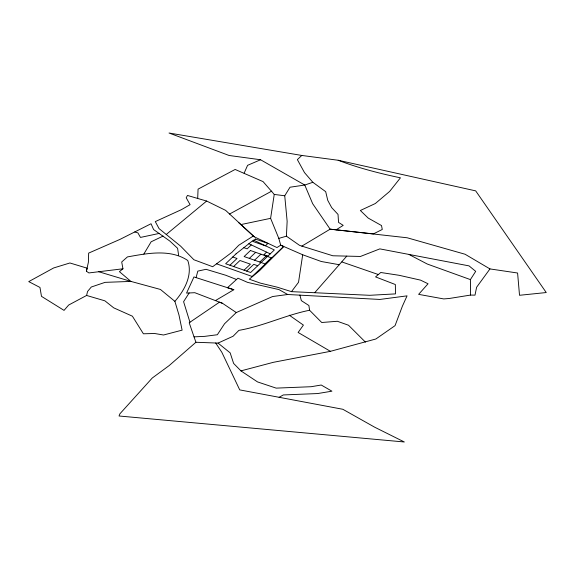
<?xml version="1.0" encoding="UTF-8"?>
<svg xmlns="http://www.w3.org/2000/svg" width="575" height="575" viewBox="0 0 575 575"><rect width="100%" height="100%" fill="white"/><g stroke="black" fill="none" stroke-linecap="round" stroke-linejoin="round"><path stroke-width="0.86" d="M197.692 198.461L187.464 195.443L186.207 197.764L190.073 204.664L181.427 209.652L155.3 221.598L159.059 228.62L180.636 246.158L193.89 259.749L212.685 266.721L231.962 252.281L238.754 245.245L253.367 235.98L225.601 210.349L206.641 201.042L197.692 198.461L198.066 189.139L235.139 169.46L263.077 181.614L274.239 194.429L270.609 218.335L278.796 238.402L280.715 245.166L283.712 246.488L259.763 270.487L249.306 279.198L260.267 283.087L277.186 287.177L291.482 291.64L369.646 295.306L395.499 293.89L395.356 284.532L375.561 276.906L380.736 272.493L399.151 275.303L420.548 280.14L428.052 283.77L418.622 294.357L443.735 298.928L449.283 298.482L470.551 295.068L475 295.14L476.61 287.256L489.957 268.92L517.593 273.01L519.52 295.284L546.25 292.546L475.683 190.871L338.186 160.26L301.789 155.451L169.043 133.019L229.08 155.48L260.568 159.749L304.764 185.035L312.678 203.722L330.143 229.173L407.222 237.784L465.067 254.243L489.957 268.92M286.408 236.174L287.141 221.289L284.74 195.78L290.016 187.22L304.764 185.035L312.843 182.297L325.687 191.655L327.772 200.395L331.689 207.625L338.028 214.432L338.546 222.403L343.203 225.364L336.138 229.827L330.143 229.173L301.846 246.114L299.582 245.367L286.408 236.174L278.796 238.402M252.993 236.217L276.97 247.559L280.715 245.166L302.702 254.768L298.526 282.289L291.482 291.64M196.082 277.617L197.8 271.12L206.037 269.308L225.781 275.267L236.498 279.493M86.602 295.457L87.558 291.475L91.288 287.018L105.06 282.361L130.913 281.412L160.418 289.448L174.886 301.343L178.976 315.028L182.11 330.151L163.537 335.002L154.574 333.493L143.398 333.787L132.401 316.192L113.728 307.848L104.887 300.826L86.602 295.457L68.655 305.045L64.041 310.385L41.479 296.341L39.97 287.45L28.75 281.613L53.655 267.957L69.898 262.976L87.199 268.194L86.394 271.228L88.895 272.938L122.949 268.784L121.706 261.963L127.442 256.91C147.013 253.438 170.114 248.68 187.752 260.475C192.912 275.08 184.403 290.512 174.886 301.343M86.394 271.235L88.392 262.193L88.658 253.101L119.895 239.43L151.038 223.747L153.611 229.562L169.841 241.062L177.596 248.292L178.631 255.343M244.145 173.14L247.588 165.327L260.568 159.749M189.161 292.97L183.59 301.681L189.944 322.237M143.843 254.042L151.124 241.809L163.113 236.066M470.551 295.068L470.4 279.601L475.698 271.35L469.042 265.88L379.838 248.882L360.446 256.457L332.832 255.774L301.846 246.114M314.841 292.56L346.775 256.112M236.282 312.548L224.537 323.768L217.35 334.736L204.729 336.361L194.019 336.849L189.197 322.748L219.513 302.155L222.59 303.356L236.282 312.548L272.579 296.535L287.687 294.501L379.867 299.446L407.057 295.852L402.363 306.259L395.047 325.651L375.863 338.998L330.417 351.325L273.276 362.336L240.939 370.882L233.615 363.422L230.158 352.849L218.047 343.095L195.917 342.269L169.151 365.599L152.274 378.005L119.923 413.784L119.039 415.998L404.326 441.981L374.613 427.168L342.815 409.271L239.732 389.893L221.828 352.281L215.682 343.009M229.935 265.233L237.022 258.491L232.746 256.989M251.304 244.914L247.171 248.846L243.865 247.681M233.623 266.527L239.962 260.497L250.405 264.155L244.066 270.185M249.342 258.376L255.681 252.346M254.56 260.209L260.906 254.179M246.646 271.091L253.733 264.349L257.729 265.751M266.584 252.138L263.882 254.703L267.878 256.105M259.785 262.042L266.124 256.012M283.712 246.488L252.159 276.482L216.559 263.824M301.789 155.451L297.368 159.627L304.491 172.601L312.843 182.297M166.261 234.471L206.641 201.042M122.949 268.784L119.427 271.659L130.913 281.412L98.749 271.731M215.46 300.567L233.824 289.721L193.962 276.942L186.552 293.092L194.796 292.697L222.59 303.356M279.127 397.296L283.31 394.946L317.673 393.552L331.926 391.18L321.231 385.027L311.118 386.716L276.158 388.125L257.528 381.915L240.939 370.882M229.533 214.044L271.759 191.094M218.047 343.095L233.105 336.231L238.891 330.366C263.235 326.176 285.466 315.093 309.573 310.248L321.72 322.503L337.367 321.274L348.529 325.242L365.42 342.118M159.512 233.357L140.472 237.425L137.914 232.897L134.758 231.948M238.819 222.762L240.853 224.595L270.609 218.335M336.138 229.827L373.398 233.903L382.274 229.454L381.512 225.551L368.194 218.076L360.353 210.493L375.317 203.536L389.663 191.417L400.444 177.819C379.342 173.377 358.34 167.986 338.186 160.26M274.239 194.429L284.74 195.78M339.423 264.752L321.26 261.496L302.702 254.768M233.824 289.721L227.506 287.694L237.935 278.185L247.602 282.39L278.997 289.599L287.687 294.501M341.902 261.948L378.364 274.548M470.4 279.601L427.261 264.026L409.148 254.553M248.853 243.75L270.236 253.862M330.417 351.325L298.137 332.472L303.399 325.098L289.254 315.172M240.853 224.595L254.265 236.821M194.019 336.849L195.917 342.269M299.906 295.018L301.343 300.646L308.897 305.505L309.573 310.248M236.059 253.841L225.652 263.731L250.643 272.493L274.34 249.96L253.482 240.098L236.059 253.841M255.386 239.042L252.849 241.45L265.384 245.848L267.921 243.433L255.386 239.042M250.463 250.52L244.116 256.551L265.003 263.875L271.35 257.844L250.463 250.52"/></g></svg>
